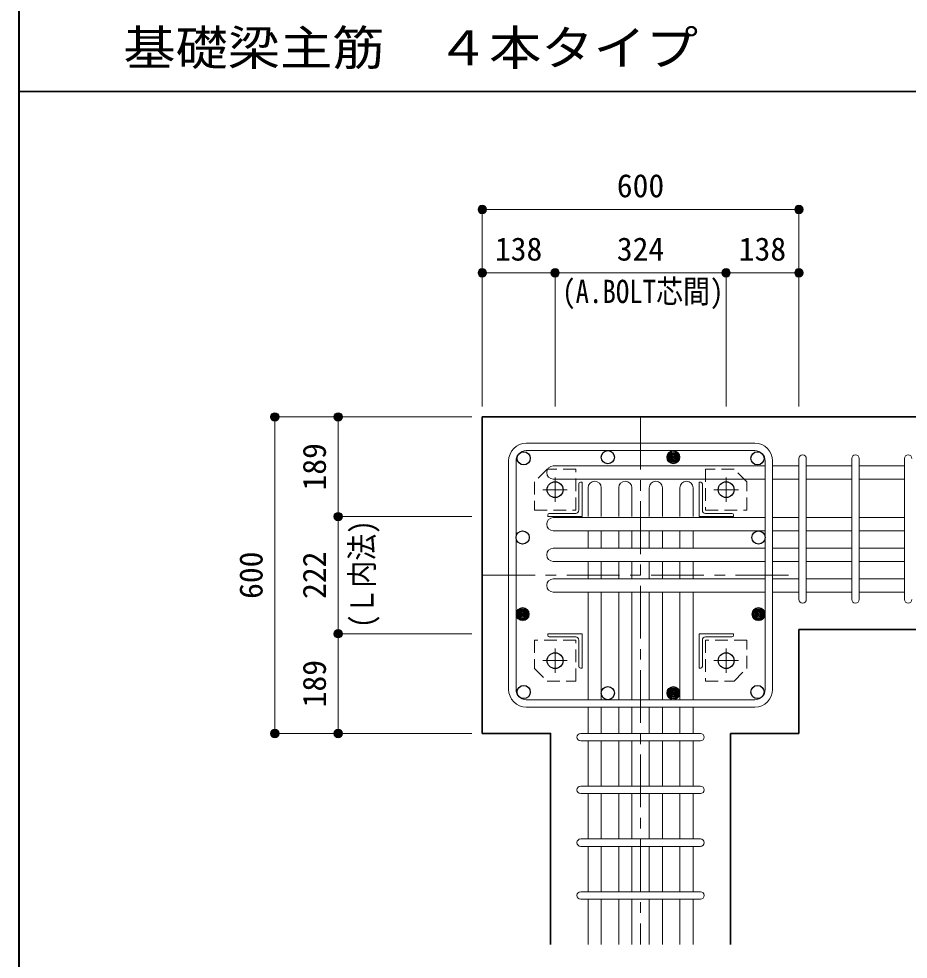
# Model space of a CAD drawing. Units: millimetres at full size, sheet at 1:20. Extents: x -3982 to 3969, y -2797 to 2801.
# Drawn here: x -3982 to -2297, y -1793 to -10 of the extents above; entities that cross this region are included whole.
import ezdxf
from ezdxf.enums import TextEntityAlignment as Align

# ---------------------------------------------------------------- set-up
doc = ezdxf.new("R2010")
doc.units = ezdxf.units.MM
doc.header["$LTSCALE"] = 20
doc.header["$PDMODE"] = 32
doc.header["$PDSIZE"] = 12
doc.linetypes.add('CHAIN1', pattern=[8, 5, -1, 1, -1])
doc.linetypes.add('DASHED1', pattern=[1.8, 1.2, -0.6])
for name, color, linetype, lineweight in [('6-1_躯体線', 2, 'Continuous', 35), ('6-2_A.Bolt_', 4, 'Continuous', 9), ('6-3_柱型主筋', 4, 'Continuous', 9), ('6-4_フープ', 7, 'Continuous', 18), ('6-5_梁主筋', 7, 'Continuous', 18), ('6-6_S.T.P.', 7, 'Continuous', 18), ('6-7_文字', 7, 'Continuous', 18), ('6-9', 4, 'DASHED1', 9), ('6-D_寸法', 4, 'Continuous', 9), ('F-0_枠', 6, 'Continuous', 40)]:
    doc.layers.add(name, color=color, linetype=linetype, lineweight=lineweight)
doc.styles.add('ＭＳ ゴシック', font='')
doc.styles.get('ＭＳ ゴシック').set_extended_font_data('MS Gothic')

msp = doc.modelspace()

# ---------------------------------------------------------------- linework, layer by layer
at = {"layer": '6-1_躯体線'}
for p, q in [((-2103.87, -764.67), (-3103.87, -764.67)), ((-3103.87, -1364.67), (-3103.87, -764.67)), ((-2103.87, -1167.67), (-2503.87, -1167.67)), ((-2503.87, -1364.67), (-2503.87, -1167.67)), ((-2633.37, -1764.67), (-2633.37, -1364.67)), ((-2503.87, -1364.67), (-2633.37, -1364.67))]:
    msp.add_line(p, q, dxfattribs=at)
msp.add_lwpolyline([(-2974.37, -1764.67), (-2974.37, -1364.67), (-3103.87, -1364.67)], dxfattribs=at)
at = {"layer": '6-2_A.Bolt_', "linetype": 'CHAIN1'}
for p, q in [((-2965.87, -925.87), (-2965.87, -879.37)), ((-2641.87, -925.87), (-2641.87, -879.37)), ((-2942.67, -902.67), (-2989.17, -902.67)), ((-2665.07, -902.67), (-2618.57, -902.67)), ((-2965.87, -1203.47), (-2965.87, -1249.97)), ((-2641.87, -1203.47), (-2641.87, -1249.97)), ((-2942.67, -1226.67), (-2989.17, -1226.67)), ((-2665.07, -1226.67), (-2618.57, -1226.67))]:
    msp.add_line(p, q, dxfattribs=at)
at = {"layer": '6-2_A.Bolt_'}
for p, q in [((-2914.87, -888.67), (-2917.87, -888.67)), ((-2914.87, -888.67), (-2914.87, -953.67)), ((-2692.87, -888.67), (-2692.87, -953.67)), ((-2692.87, -888.67), (-2689.87, -888.67)), ((-2920.87, -891.67), (-2920.87, -941.67)), ((-2686.87, -891.67), (-2686.87, -941.67)), ((-2979.87, -953.67), (-2979.87, -950.67)), ((-2979.87, -953.67), (-2914.87, -953.67)), ((-2976.87, -947.67), (-2926.87, -947.67)), ((-2627.87, -953.67), (-2692.87, -953.67)), ((-2630.87, -947.67), (-2680.87, -947.67)), ((-2627.87, -953.67), (-2627.87, -950.67)), ((-2979.87, -1175.67), (-2914.87, -1175.67)), ((-2979.87, -1175.67), (-2979.87, -1178.67)), ((-2914.87, -1240.67), (-2914.87, -1175.67)), ((-2627.87, -1175.67), (-2692.87, -1175.67)), ((-2692.87, -1240.67), (-2692.87, -1175.67)), ((-2627.87, -1175.67), (-2627.87, -1178.67)), ((-2976.87, -1181.67), (-2926.87, -1181.67)), ((-2920.87, -1237.67), (-2920.87, -1187.67)), ((-2686.87, -1237.67), (-2686.87, -1187.67)), ((-2630.87, -1181.67), (-2680.87, -1181.67)), ((-2914.87, -1240.67), (-2917.87, -1240.67)), ((-2692.87, -1240.67), (-2689.87, -1240.67))]:
    msp.add_line(p, q, dxfattribs=at)
at = {"layer": '6-2_A.Bolt_', "color": 3, "lineweight": 25}
for centre in [(-2965.87, -902.67), (-2641.87, -902.67), (-2965.87, -1226.67), (-2641.87, -1226.67)]:
    msp.add_circle(centre, 15, dxfattribs=at)
at = {"layer": '6-2_A.Bolt_'}
for centre, radius, start, end in [((-2917.87, -891.67), 3, 90, 180), ((-2689.87, -891.67), 3, 0, 90), ((-2926.87, -941.67), 6, 270, 0), ((-2680.87, -941.67), 6, 180, 270), ((-2976.87, -950.67), 3, 90, 180), ((-2630.87, -950.67), 3, 0, 90), ((-2976.87, -1178.67), 3, 180, 270), ((-2926.87, -1187.67), 6, 0, 90), ((-2680.87, -1187.67), 6, 90, 180), ((-2630.87, -1178.67), 3, 270, 0), ((-2917.87, -1237.67), 3, 180, 270), ((-2689.87, -1237.67), 3, 270, 0)]:
    msp.add_arc(centre, radius, start, end, dxfattribs=at)
at = {"layer": '6-3_柱型主筋', "color": 3, "lineweight": 25}
for centre in [(-3025.32, -843.22), (-2865.87, -841.17), (-2582.42, -843.22), (-3027.37, -993.17), (-2580.37, -993.17), (-3025.32, -1286.12), (-2865.87, -1288.17), (-2582.42, -1286.12)]:
    msp.add_circle(centre, 12.5, dxfattribs=at)
at = {"layer": '6-3_柱型主筋'}
for centre, radius in [((-2741.87, -841.17), 12.5), ((-2741.87, -841.17), 11), ((-2741.87, -841.17), 9.5), ((-2741.87, -841.17), 8), ((-2741.87, -841.17), 6.5), ((-2741.87, -841.17), 5), ((-2741.87, -841.17), 3.5), ((-2741.87, -841.17), 2), ((-2741.87, -841.17), 0.5), ((-3027.37, -1138.49), 12.5), ((-3027.37, -1138.49), 11), ((-3027.37, -1138.49), 9.5), ((-3027.37, -1138.49), 8), ((-3027.37, -1138.49), 6.5), ((-3027.37, -1138.49), 5), ((-3027.37, -1138.49), 3.5), ((-3027.37, -1138.49), 2), ((-3027.37, -1138.49), 0.5), ((-2580.37, -1138.49), 12.5), ((-2580.37, -1138.49), 11), ((-2580.37, -1138.49), 9.5), ((-2580.37, -1138.49), 8), ((-2580.37, -1138.49), 6.5), ((-2580.37, -1138.49), 5), ((-2580.37, -1138.49), 3.5), ((-2580.37, -1138.49), 2), ((-2580.37, -1138.49), 0.5), ((-2741.87, -1288.17), 12.5), ((-2741.87, -1288.17), 11), ((-2741.87, -1288.17), 9.5), ((-2741.87, -1288.17), 8), ((-2741.87, -1288.17), 6.5), ((-2741.87, -1288.17), 5), ((-2741.87, -1288.17), 3.5), ((-2741.87, -1288.17), 2), ((-2741.87, -1288.17), 0.5)]:
    msp.add_circle(centre, radius, dxfattribs=at)
at = {"layer": '6-4_フープ'}
for p, q in [((-2587.37, -814.67), (-3020.37, -814.67)), ((-2587.37, -828.67), (-3020.37, -828.67)), ((-3053.87, -1281.17), (-3053.87, -848.17)), ((-3039.87, -1281.17), (-3039.87, -848.17)), ((-2567.87, -1281.17), (-2567.87, -848.17)), ((-2553.87, -1281.17), (-2553.87, -848.17)), ((-2587.37, -1300.67), (-3020.37, -1300.67)), ((-2587.37, -1314.67), (-3020.37, -1314.67))]:
    msp.add_line(p, q, dxfattribs=at)
for centre, radius, start, end in [((-3020.37, -848.17), 33.5, 90, 180), ((-2587.37, -848.17), 33.5, 0, 90), ((-3020.37, -848.17), 19.5, 90, 180), ((-2587.37, -848.17), 19.5, 0, 90), ((-3020.37, -1281.17), 33.5, 180, 270), ((-3020.37, -1281.17), 19.5, 180, 270), ((-2587.37, -1281.17), 19.5, 270, 0), ((-2587.37, -1281.17), 33.5, 270, 0)]:
    msp.add_arc(centre, radius, start, end, dxfattribs=at)
at = {"layer": '6-5_梁主筋'}
for p, q in [((-2969.26, -857.72), (-2567.87, -857.72)), ((-2503.87, -857.72), (-2553.87, -857.72)), ((-2403.87, -857.72), (-2489.87, -857.72)), ((-2303.87, -857.72), (-2389.87, -857.72)), ((-2969.26, -882.72), (-2567.87, -882.72)), ((-2503.87, -882.72), (-2553.87, -882.72)), ((-2403.87, -882.72), (-2489.87, -882.72)), ((-2303.87, -882.72), (-2389.87, -882.72)), ((-2903.37, -899.18), (-2903.37, -953.67)), ((-2878.37, -899.18), (-2878.37, -953.67)), ((-2845.37, -899.18), (-2845.37, -953.67)), ((-2820.37, -899.18), (-2820.37, -953.67)), ((-2787.37, -899.18), (-2787.37, -953.67)), ((-2762.37, -899.18), (-2762.37, -953.67)), ((-2729.37, -899.18), (-2729.37, -953.67)), ((-2704.37, -899.18), (-2704.37, -953.67)), ((-2969.26, -955.67), (-2567.87, -955.67)), ((-2503.87, -955.67), (-2553.87, -955.67)), ((-2403.87, -955.67), (-2489.87, -955.67)), ((-2303.87, -955.67), (-2389.87, -955.67)), ((-2969.26, -980.67), (-2567.87, -980.67)), ((-2903.37, -980.67), (-2903.37, -1013.67)), ((-2878.37, -980.67), (-2878.37, -1013.67)), ((-2845.37, -980.67), (-2845.37, -1013.67)), ((-2820.37, -980.67), (-2820.37, -1013.67)), ((-2787.37, -980.67), (-2787.37, -1013.67)), ((-2762.37, -980.67), (-2762.37, -1013.67)), ((-2729.37, -980.67), (-2729.37, -1013.67)), ((-2704.37, -980.67), (-2704.37, -1013.67)), ((-2503.87, -980.67), (-2553.87, -980.67)), ((-2403.87, -980.67), (-2489.87, -980.67)), ((-2303.87, -980.67), (-2389.87, -980.67)), ((-2969.26, -1013.67), (-2567.87, -1013.67)), ((-2503.87, -1013.67), (-2553.87, -1013.67)), ((-2403.87, -1013.67), (-2489.87, -1013.67)), ((-2303.87, -1013.67), (-2389.87, -1013.67)), ((-2969.26, -1038.67), (-2567.87, -1038.67)), ((-2903.37, -1038.67), (-2903.37, -1071.67)), ((-2878.37, -1038.67), (-2878.37, -1071.67)), ((-2845.37, -1038.67), (-2845.37, -1071.67)), ((-2820.37, -1038.67), (-2820.37, -1071.67)), ((-2787.37, -1038.67), (-2787.37, -1071.67)), ((-2762.37, -1038.67), (-2762.37, -1071.67)), ((-2729.37, -1038.67), (-2729.37, -1071.67)), ((-2704.37, -1038.67), (-2704.37, -1071.67)), ((-2503.87, -1038.67), (-2553.87, -1038.67)), ((-2403.87, -1038.67), (-2489.87, -1038.67)), ((-2303.87, -1038.67), (-2389.87, -1038.67)), ((-2969.26, -1071.67), (-2567.87, -1071.67)), ((-2503.87, -1071.67), (-2553.87, -1071.67)), ((-2403.87, -1071.67), (-2489.87, -1071.67)), ((-2303.87, -1071.67), (-2389.87, -1071.67)), ((-2969.26, -1096.67), (-2567.87, -1096.67)), ((-2903.37, -1096.67), (-2903.37, -1300.67)), ((-2878.37, -1096.67), (-2878.37, -1300.67)), ((-2845.37, -1096.67), (-2845.37, -1300.67)), ((-2820.37, -1096.67), (-2820.37, -1300.67)), ((-2787.37, -1096.67), (-2787.37, -1300.67)), ((-2762.37, -1096.67), (-2762.37, -1300.67)), ((-2729.37, -1096.67), (-2729.37, -1300.67)), ((-2704.37, -1096.67), (-2704.37, -1300.67)), ((-2503.87, -1096.67), (-2553.87, -1096.67)), ((-2403.87, -1096.67), (-2489.87, -1096.67)), ((-2303.87, -1096.67), (-2389.87, -1096.67)), ((-2903.37, -1314.67), (-2903.37, -1364.67)), ((-2878.37, -1314.67), (-2878.37, -1364.67)), ((-2845.37, -1314.67), (-2845.37, -1364.67)), ((-2820.37, -1314.67), (-2820.37, -1364.67)), ((-2787.37, -1314.67), (-2787.37, -1364.67)), ((-2762.37, -1314.67), (-2762.37, -1364.67)), ((-2729.37, -1314.67), (-2729.37, -1364.67)), ((-2704.37, -1314.67), (-2704.37, -1364.67)), ((-2903.37, -1378.67), (-2903.37, -1464.67)), ((-2878.37, -1378.67), (-2878.37, -1464.67)), ((-2845.37, -1378.67), (-2845.37, -1464.67)), ((-2820.37, -1378.67), (-2820.37, -1464.67)), ((-2787.37, -1378.67), (-2787.37, -1464.67)), ((-2762.37, -1378.67), (-2762.37, -1464.67)), ((-2729.37, -1378.67), (-2729.37, -1464.67)), ((-2704.37, -1378.67), (-2704.37, -1464.67)), ((-2903.37, -1478.67), (-2903.37, -1564.67)), ((-2878.37, -1478.67), (-2878.37, -1564.67)), ((-2845.37, -1478.67), (-2845.37, -1564.67)), ((-2820.37, -1478.67), (-2820.37, -1564.67)), ((-2787.37, -1478.67), (-2787.37, -1564.67)), ((-2762.37, -1478.67), (-2762.37, -1564.67)), ((-2729.37, -1478.67), (-2729.37, -1564.67)), ((-2704.37, -1478.67), (-2704.37, -1564.67)), ((-2903.37, -1578.67), (-2903.37, -1664.67)), ((-2878.37, -1578.67), (-2878.37, -1664.67)), ((-2845.37, -1578.67), (-2845.37, -1664.67)), ((-2820.37, -1578.67), (-2820.37, -1664.67)), ((-2787.37, -1578.67), (-2787.37, -1664.67)), ((-2762.37, -1578.67), (-2762.37, -1664.67)), ((-2729.37, -1578.67), (-2729.37, -1664.67)), ((-2704.37, -1578.67), (-2704.37, -1664.67)), ((-2903.37, -1678.67), (-2903.37, -1764.67)), ((-2878.37, -1678.67), (-2878.37, -1764.67)), ((-2845.37, -1678.67), (-2845.37, -1764.67)), ((-2820.37, -1678.67), (-2820.37, -1764.67)), ((-2787.37, -1678.67), (-2787.37, -1764.67)), ((-2762.37, -1678.67), (-2762.37, -1764.67)), ((-2729.37, -1678.67), (-2729.37, -1764.67)), ((-2704.37, -1678.67), (-2704.37, -1764.67))]:
    msp.add_line(p, q, dxfattribs=at)
for centre, start, end in [((-2969.26, -870.22), 90, 180), ((-2969.26, -870.22), 180, 270), ((-2890.87, -899.18), 90, 180), ((-2890.87, -899.18), 0, 90), ((-2832.87, -899.18), 90, 180), ((-2832.87, -899.18), 0, 90), ((-2774.87, -899.18), 90, 180), ((-2774.87, -899.18), 0, 90), ((-2716.87, -899.18), 90, 180), ((-2716.87, -899.18), 0, 90), ((-2969.26, -968.17), 90, 180), ((-2969.26, -968.17), 180, 270), ((-2969.26, -1026.17), 90, 180), ((-2969.26, -1026.17), 180, 270), ((-2969.26, -1084.17), 90, 180), ((-2969.26, -1084.17), 180, 270)]:
    msp.add_arc(centre, 12.5, start, end, dxfattribs=at)
at = {"layer": '6-6_S.T.P.'}
for p, q in [((-2503.87, -1110.67), (-2503.87, -844.11)), ((-2503.87, -1110.67), (-2503.87, -844.11)), ((-2503.87, -1110.67), (-2503.87, -844.11)), ((-2503.87, -1110.67), (-2503.87, -844.11)), ((-2489.87, -1110.67), (-2489.87, -844.11)), ((-2489.87, -1110.67), (-2489.87, -844.11)), ((-2489.87, -1110.67), (-2489.87, -844.11)), ((-2489.87, -1110.67), (-2489.87, -844.11)), ((-2403.87, -1110.67), (-2403.87, -844.11)), ((-2389.87, -1110.67), (-2389.87, -844.11)), ((-2303.87, -1110.67), (-2303.87, -844.11)), ((-2917.37, -1364.67), (-2690.76, -1364.67)), ((-2917.37, -1378.67), (-2690.76, -1378.67)), ((-2917.37, -1464.67), (-2690.76, -1464.67)), ((-2917.37, -1478.67), (-2690.76, -1478.67)), ((-2917.37, -1564.67), (-2690.76, -1564.67)), ((-2917.37, -1578.67), (-2690.76, -1578.67)), ((-2917.37, -1664.67), (-2690.76, -1664.67)), ((-2917.37, -1678.67), (-2690.76, -1678.67))]:
    msp.add_line(p, q, dxfattribs=at)
for centre, start, end in [((-2496.87, -843.72), 0, 180), ((-2496.87, -843.72), 0, 180), ((-2496.87, -843.72), 0, 180), ((-2496.87, -843.72), 0, 180), ((-2396.87, -843.72), 0, 180), ((-2296.87, -843.72), 0, 180), ((-2496.87, -1110.67), 180, 0), ((-2496.87, -1110.67), 180, 0), ((-2496.87, -1110.67), 180, 0), ((-2496.87, -1110.67), 180, 0), ((-2396.87, -1110.67), 180, 0), ((-2296.87, -1110.67), 180, 0), ((-2917.37, -1371.67), 90, 270), ((-2917.37, -1371.67), 90, 270), ((-2917.37, -1371.67), 90, 270), ((-2917.37, -1371.67), 90, 270), ((-2690.37, -1371.67), 270, 90), ((-2690.37, -1371.67), 270, 90), ((-2690.37, -1371.67), 270, 90), ((-2690.37, -1371.67), 270, 90), ((-2917.37, -1471.67), 90, 270), ((-2690.37, -1471.67), 270, 90), ((-2917.37, -1571.67), 90, 270), ((-2690.37, -1571.67), 270, 90), ((-2917.37, -1671.67), 90, 270), ((-2690.37, -1671.67), 270, 90)]:
    msp.add_arc(centre, 7, start, end, dxfattribs=at)
at = {"layer": '6-9'}
for points in [[(-3004.87, -941.67), (-2926.87, -941.67), (-2926.87, -863.67), (-2980.87, -863.67), (-3004.87, -887.67)], [(-2680.87, -863.67), (-2680.87, -941.67), (-2602.87, -941.67), (-2602.87, -887.67), (-2626.87, -863.67)], [(-2926.87, -1265.67), (-2926.87, -1187.67), (-3004.87, -1187.67), (-3004.87, -1241.67), (-2980.87, -1265.67)], [(-2602.87, -1187.67), (-2680.87, -1187.67), (-2680.87, -1265.67), (-2626.87, -1265.67), (-2602.87, -1241.67)]]:
    msp.add_lwpolyline(points, close=True, dxfattribs=at)
at = {"layer": '6-D_寸法'}
for p, q in [((-3103.87, -371.65), (-2503.87, -371.65)), ((-2503.87, -371.65), (-2503.87, -491.65)), ((-3103.87, -491.65), (-2965.87, -491.65)), ((-2965.87, -491.65), (-2965.87, -744.67)), ((-2965.87, -491.65), (-2641.87, -491.65)), ((-2641.87, -491.65), (-2641.87, -744.67)), ((-2641.87, -491.65), (-2503.87, -491.65)), ((-2503.87, -491.65), (-2503.87, -744.67)), ((-3496.89, -764.67), (-3376.89, -764.67)), ((-3496.89, -764.67), (-3496.89, -1364.67)), ((-3376.89, -764.67), (-3123.87, -764.67)), ((-3376.89, -764.67), (-3376.89, -953.67)), ((-3376.89, -953.67), (-3123.87, -953.67)), ((-3376.89, -953.67), (-3376.89, -1175.67)), ((-3376.89, -1175.67), (-3123.87, -1175.67)), ((-3376.89, -1175.67), (-3376.89, -1364.67))]:
    msp.add_line(p, q, dxfattribs=at)
at = {"layer": '6-D_寸法', "linetype": 'CHAIN1'}
for p, q in [((-2803.87, -764.67), (-2803.87, -1764.67)), ((-3103.87, -1064.67), (-2503.87, -1064.67))]:
    msp.add_line(p, q, dxfattribs=at)
at = {"layer": '6-D_寸法'}
for points in [[(-3103.87, -371.65), (-3103.87, -491.65), (-3103.87, -744.67)], [(-3496.89, -1364.67), (-3376.89, -1364.67), (-3123.87, -1364.67)]]:
    msp.add_lwpolyline(points, dxfattribs=at)
for centre, radius in [((-3103.87, -371.65), 8), ((-3103.87, -371.65), 7.2), ((-3103.87, -371.65), 6.4), ((-3103.87, -371.65), 5.6), ((-3103.87, -371.65), 4.8), ((-3103.87, -371.65), 4), ((-3103.87, -371.65), 3.2), ((-3103.87, -371.65), 2.4), ((-3103.87, -371.65), 1.6), ((-3103.87, -371.65), 0.8), ((-2503.87, -371.65), 8), ((-2503.87, -371.65), 7.2), ((-2503.87, -371.65), 6.4), ((-2503.87, -371.65), 5.6), ((-2503.87, -371.65), 4.8), ((-2503.87, -371.65), 4), ((-2503.87, -371.65), 3.2), ((-2503.87, -371.65), 2.4), ((-2503.87, -371.65), 1.6), ((-2503.87, -371.65), 0.8), ((-3103.87, -491.65), 8), ((-3103.87, -491.65), 7.2), ((-3103.87, -491.65), 6.4), ((-3103.87, -491.65), 5.6), ((-3103.87, -491.65), 4.8), ((-3103.87, -491.65), 4), ((-3103.87, -491.65), 3.2), ((-3103.87, -491.65), 2.4), ((-3103.87, -491.65), 1.6), ((-3103.87, -491.65), 0.8), ((-2965.87, -491.65), 8), ((-2965.87, -491.65), 7.2), ((-2965.87, -491.65), 6.4), ((-2965.87, -491.65), 5.6), ((-2965.87, -491.65), 4.8), ((-2965.87, -491.65), 4), ((-2965.87, -491.65), 3.2), ((-2965.87, -491.65), 2.4), ((-2965.87, -491.65), 1.6), ((-2965.87, -491.65), 0.8), ((-2641.87, -491.65), 8), ((-2641.87, -491.65), 7.2), ((-2641.87, -491.65), 6.4), ((-2641.87, -491.65), 5.6), ((-2641.87, -491.65), 4.8), ((-2641.87, -491.65), 4), ((-2641.87, -491.65), 3.2), ((-2641.87, -491.65), 2.4), ((-2641.87, -491.65), 1.6), ((-2641.87, -491.65), 0.8), ((-2503.87, -491.65), 8), ((-2503.87, -491.65), 7.2), ((-2503.87, -491.65), 6.4), ((-2503.87, -491.65), 5.6), ((-2503.87, -491.65), 4.8), ((-2503.87, -491.65), 4), ((-2503.87, -491.65), 3.2), ((-2503.87, -491.65), 2.4), ((-2503.87, -491.65), 1.6), ((-2503.87, -491.65), 0.8), ((-3496.89, -764.67), 8), ((-3496.89, -764.67), 7.2), ((-3496.89, -764.67), 6.4), ((-3496.89, -764.67), 5.6), ((-3496.89, -764.67), 4.8), ((-3496.89, -764.67), 4), ((-3496.89, -764.67), 3.2), ((-3496.89, -764.67), 2.4), ((-3496.89, -764.67), 1.6), ((-3496.89, -764.67), 0.8), ((-3376.89, -764.67), 8), ((-3376.89, -764.67), 7.2), ((-3376.89, -764.67), 6.4), ((-3376.89, -764.67), 5.6), ((-3376.89, -764.67), 4.8), ((-3376.89, -764.67), 4), ((-3376.89, -764.67), 3.2), ((-3376.89, -764.67), 2.4), ((-3376.89, -764.67), 1.6), ((-3376.89, -764.67), 0.8), ((-3376.89, -953.67), 8), ((-3376.89, -953.67), 7.2), ((-3376.89, -953.67), 6.4), ((-3376.89, -953.67), 5.6), ((-3376.89, -953.67), 4.8), ((-3376.89, -953.67), 4), ((-3376.89, -953.67), 3.2), ((-3376.89, -953.67), 2.4), ((-3376.89, -953.67), 1.6), ((-3376.89, -953.67), 0.8), ((-3376.89, -1175.67), 8), ((-3376.89, -1175.67), 7.2), ((-3376.89, -1175.67), 6.4), ((-3376.89, -1175.67), 5.6), ((-3376.89, -1175.67), 4.8), ((-3376.89, -1175.67), 4), ((-3376.89, -1175.67), 3.2), ((-3376.89, -1175.67), 2.4), ((-3376.89, -1175.67), 1.6), ((-3376.89, -1175.67), 0.8), ((-3496.89, -1364.67), 8), ((-3496.89, -1364.67), 7.2), ((-3496.89, -1364.67), 6.4), ((-3496.89, -1364.67), 5.6), ((-3496.89, -1364.67), 4.8), ((-3496.89, -1364.67), 4), ((-3496.89, -1364.67), 3.2), ((-3496.89, -1364.67), 2.4), ((-3496.89, -1364.67), 1.6), ((-3496.89, -1364.67), 0.8), ((-3376.89, -1364.67), 8), ((-3376.89, -1364.67), 7.2), ((-3376.89, -1364.67), 6.4), ((-3376.89, -1364.67), 5.6), ((-3376.89, -1364.67), 4.8), ((-3376.89, -1364.67), 4), ((-3376.89, -1364.67), 3.2), ((-3376.89, -1364.67), 2.4), ((-3376.89, -1364.67), 1.6), ((-3376.89, -1364.67), 0.8)]:
    msp.add_circle(centre, radius, dxfattribs=at)
at = {"layer": '6-D_寸法', "color": 7}
for p in [(-3103.87, -371.65), (-2503.87, -371.65), (-3103.87, -491.65), (-2965.87, -491.65), (-2641.87, -491.65), (-2503.87, -491.65), (-3496.89, -764.67), (-3376.89, -764.67), (-3376.89, -953.67), (-3376.89, -1175.67), (-3496.89, -1364.67), (-3376.89, -1364.67)]:
    msp.add_point(p, dxfattribs=at)
at = {"layer": 'F-0_枠'}
msp.add_line((-3981.92, 2800.77), (-3981.92, -2796.83), dxfattribs=at)
at = {"layer": 'F-0_枠', "color": 2, "lineweight": 35}
msp.add_line((-3981.92, -148.03), (2482.4, -148.03), dxfattribs=at)

# ---------------------------------------------------------------- texts
at = {"layer": '6-7_文字', "color": 2, "style": 'ＭＳ ゴシック', "width": 1.1}
msp.add_text('\u3000\u3000基礎梁主筋\u3000４本タイプ', height=65.98, dxfattribs=at).set_placement((-3981.92, -118.03), align=Align.BOTTOM_LEFT)
at = {"layer": '6-D_寸法', "style": 'ＭＳ ゴシック'}
for s, p in [('600', (-2848.87, -361.65)), ('138', (-3079.87, -481.65)), ('324', (-2848.87, -481.65)), ('138', (-2617.87, -481.65))]:
    msp.add_text(s, height=43.99, dxfattribs=at).set_placement(p, align=Align.BOTTOM_LEFT)
at = {"layer": '6-D_寸法', "style": 'ＭＳ ゴシック', "width": 0.85}
msp.add_text('(A.BOLT芯間)', height=43.99, dxfattribs=at).set_placement((-2952.46, -562.03), align=Align.BOTTOM_LEFT)
at = {"layer": '6-D_寸法', "style": 'ＭＳ ゴシック'}
for s, p in [('189', (-3386.89, -904.17)), ('600', (-3506.89, -1109.67)), ('222', (-3386.89, -1109.67)), ('189', (-3386.89, -1315.17))]:
    msp.add_text(s, height=43.99, rotation=90, dxfattribs=at).set_placement(p, align=Align.BOTTOM_LEFT)
at = {"layer": '6-D_寸法', "style": 'ＭＳ ゴシック', "width": 0.85}
msp.add_text('(Ｌ内法)', height=43.99, rotation=90, dxfattribs=at).set_placement((-3296.68, -1164.67), align=Align.BOTTOM_LEFT)

doc.saveas('drawing.dxf')
